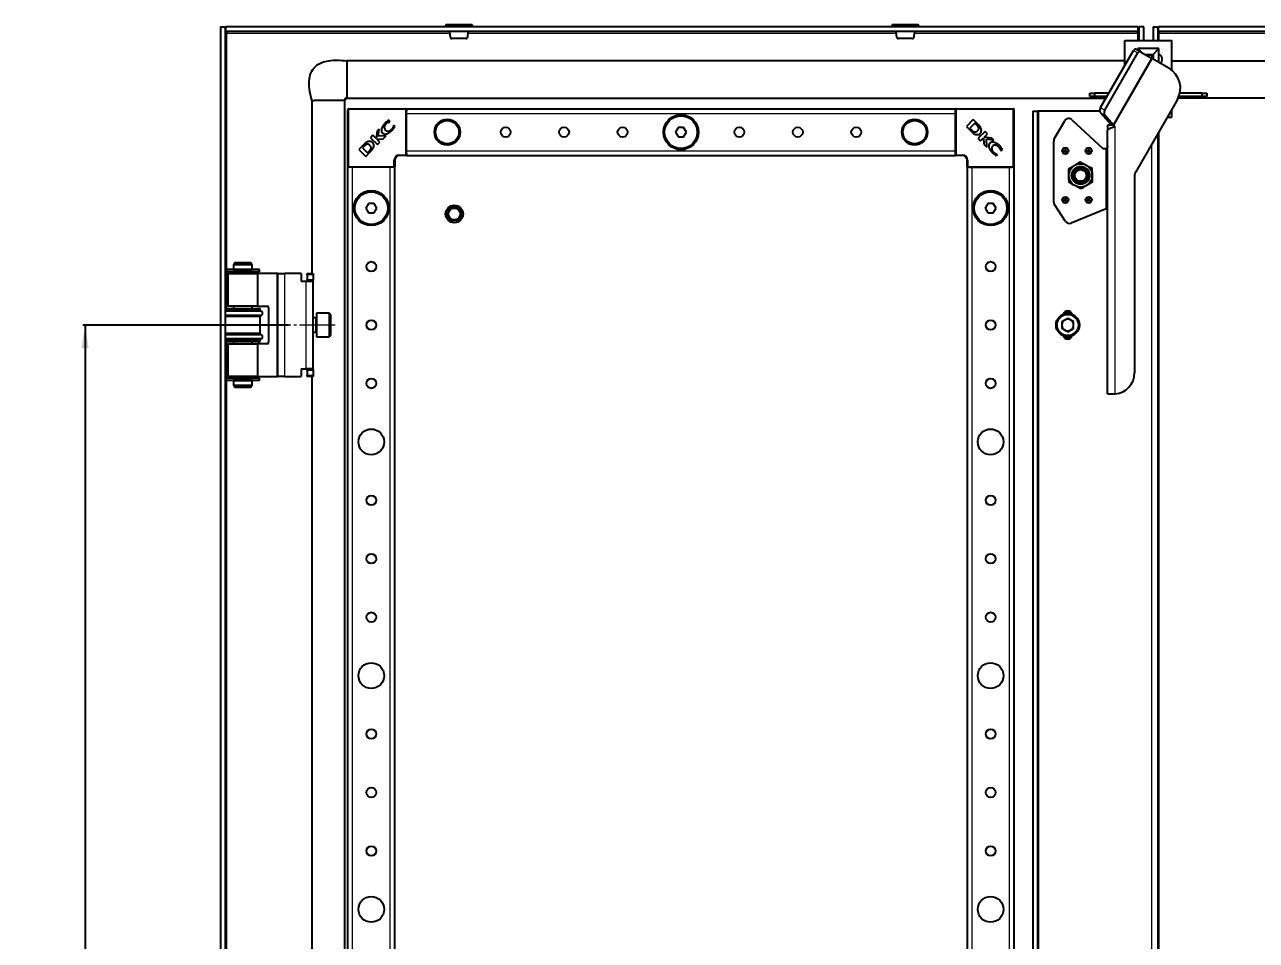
# Model space of a CAD drawing. Header units: millimetres. Extents: x -668 to 1488, y -492 to 1018.
# Drawn here: x -668 to -140, y 356 to 748 of the extents above; entities that cross this region are included whole.
import ezdxf

# ---------------------------------------------------------------- set-up
doc = ezdxf.new("R2010")
doc.units = ezdxf.units.MM
doc.linetypes.add('SLD-Осевая', pattern=[19.05, 15.24, -1.27, 1.27, -1.27])
doc.linetypes.add('SLD-Сплошная', pattern=[0])
doc.layers.add('FORMAT', color=7, linetype='SLD-Сплошная')
doc.styles.add('SLDTEXTSTYLE0', font='GOTHICI.TTF', dxfattribs={"width": 0.913})
doc.styles.add('SLDTEXTSTYLE1', font='GOTHIC.TTF', dxfattribs={"width": 0.913})
doc.dimstyles.new('SLDDIMSTYLE0', dxfattribs={"dimtxt": 20, "dimasz": 10, "dimexe": 0, "dimexo": 0.0625, "dimgap": 5, "dimtad": 2, "dimdec": 1, "dimrnd": 1e-09, "dimzin": 12, "dimdsep": 46, "dimtxsty": 'SLDTEXTSTYLE0', "dimsah": 1, "dimcen": 0.09, "dimadec": 0, "dimazin": 3, "dimtfac": 1, "dimtofl": 0, "dimtmove": 0, "dimatfit": 3, "dimfxl": 0, "dimfrac": 2, "dimtolj": 1, "dimtzin": 12, "dimarcsym": 0})

# ---------------------------------------------------------------- blocks, each defined once
blk = doc.blocks.new('_D_6')
at = {"layer": 'FORMAT'}
for p, q in [((-554.68, 619.16), (-642.73, 619.16)), ((-641.73, 619.16), (-641.73, -80.84)), ((-554.68, -80.84), (-642.73, -80.84))]:
    blk.add_line(p, q, dxfattribs=at)
for points in [[(-641.73, 619.16), (-643.27, 609.16), (-640.19, 609.16)], [(-641.73, -80.84), (-640.19, -70.84), (-643.27, -70.84)]]:
    blk.add_solid(points, dxfattribs=at)
at = {"layer": 'FORMAT', "insert": (-667.27, 246.99), "char_height": 20, "attachment_point": 1, "rotation": 90, "style": 'SLDTEXTSTYLE1'}
blk.add_mtext('700', dxfattribs=at)

msp = doc.modelspace()

# ---------------------------------------------------------------- linework, layer by layer
at = {"color": 7, "linetype": 'SLD-Сплошная', "lineweight": 25}
for p, q in [((-583.72, 746.66), (-583.72, -208.34)), ((-583.72, 746.66), (-581.72, 746.66)), ((-581.72, 746.66), (-581.72, -208.34)), ((-581.42, 744.66), (-581.42, 746.66)), ((-191.02, 746.66), (-581.42, 746.66)), ((-191.02, 744.66), (-581.42, 744.66)), ((-581.12, 744.06), (-581.32, 744.66)), ((-487.47, 747.41), (-487.47, 746.66)), ((-487.22, 747.66), (-476.22, 747.66)), ((-475.97, 746.66), (-475.97, 747.41)), ((-296.47, 747.41), (-296.47, 746.66)), ((-296.22, 747.66), (-287.71, 747.66)), ((-287.71, 747.66), (-285.22, 747.66)), ((-284.97, 746.66), (-284.97, 747.41)), ((-191.11, 744.66), (-191.32, 744.06)), ((-191.02, 744.66), (-191.02, 746.66)), ((-188.72, 746.66), (-190.72, 746.66)), ((-190.72, 740.86), (-190.72, 746.66)), ((-188.72, 740.86), (-188.72, 746.66)), ((-184.72, 746.66), (-182.72, 746.66)), ((-184.72, 746.66), (-184.72, 740.86)), ((-182.72, 746.66), (-182.72, 740.86)), ((-182.42, 744.66), (-182.42, 746.66)), ((207.98, 746.66), (-182.42, 746.66)), ((207.98, 744.66), (-182.42, 744.66)), ((-182.12, 744.06), (-182.32, 744.66)), ((-196.72, 740.86), (-176.72, 740.86)), ((-196.72, 730.23), (-196.72, 740.86)), ((-176.72, 728.24), (-176.72, 740.86)), ((-207.16, 712.15), (-193.02, 736.64)), ((-205.32, 711.09), (-191.19, 735.58)), ((-191.91, 737.15), (-190.07, 736.09)), ((-189.7, 735.87), (-191.22, 737.4)), ((-191.22, 737.4), (-191.22, 736.75)), ((-182.22, 737.4), (-191.22, 737.4)), ((-190.07, 736.09), (-185.31, 733.34)), ((-188.02, 734.9), (-184.72, 734.9)), ((-184.94, 733.13), (-185.31, 733.34)), ((-184.72, 734.9), (-185.22, 734.4)), ((-184.94, 733.13), (-178, 729.12)), ((-184.72, 734.9), (-182.22, 737.4)), ((-184.72, 734.9), (-184.72, 733)), ((-182.22, 734.83), (-182.22, 737.4)), ((-182.22, 731.56), (-182.22, 734.83)), ((-529.72, 732.16), (-529.72, 716.48)), ((-196.72, 732.16), (-529.72, 732.16)), ((-176.72, 732.16), (156.28, 732.16)), ((-211.72, 716.86), (-211.72, 718.36)), ((-211.72, 718.36), (-209.72, 718.36)), ((-209.72, 716.86), (-211.72, 716.86)), ((-209.72, 718.36), (-209.72, 716.86)), ((-203.58, 718.36), (-209.72, 718.36)), ((-204.44, 716.86), (-209.72, 716.86)), ((-163.72, 716.86), (-173.67, 716.86)), ((-163.72, 718.36), (-173.22, 718.36)), ((-163.72, 716.86), (-163.72, 718.36)), ((-163.72, 718.36), (-161.72, 718.36)), ((-161.72, 716.86), (-163.72, 716.86)), ((-161.72, 718.36), (-161.72, 716.86)), ((-544.72, 715.16), (-544.72, 641.16)), ((-541.44, 715.16), (-543.74, 715.16)), ((-541.29, 715.16), (-541.44, 715.16)), ((-534.15, 715.16), (-541.29, 715.16)), ((-534.09, 715.16), (-534.15, 715.16)), ((-531.7, 715.16), (-534.09, 715.16)), ((-530.83, 715.16), (-531.7, 715.16)), ((-530.72, 715.16), (-530.72, -176.84)), ((-529.72, 716.16), (-204.85, 716.16)), ((-528.92, 711.66), (-504.52, 711.66)), ((-504.22, 711.66), (-269.22, 711.66)), ((-504.22, 711.36), (-504.22, 711.66)), ((-269.22, 711.36), (-269.22, 711.66)), ((-268.92, 711.66), (-244.52, 711.66)), ((-174.26, 715.6), (-192.09, 684.71)), ((156.28, 716.16), (-173.97, 716.16)), ((-529.22, 686.96), (-529.22, 711.36)), ((-511.29, 706.11), (-511.62, 706.8)), ((-504.22, 711.36), (-504.22, 710.71)), ((-504.22, 709.66), (-504.22, 710.71)), ((-504.22, 693.66), (-504.22, 709.66)), ((-269.22, 710.71), (-269.22, 711.36)), ((-269.22, 709.66), (-269.22, 710.71)), ((-269.22, 693.66), (-269.22, 709.66)), ((-261.62, 707.01), (-264.58, 704.05)), ((-259.63, 705.02), (-261.62, 707.01)), ((-244.22, 711.36), (-244.22, 686.96)), ((-236.22, 710.66), (-236.22, -172.34)), ((-236.22, 710.66), (-234.22, 710.66)), ((-234.22, 710.66), (-234.22, -172.34)), ((-233.62, 710.66), (-234.22, 710.66)), ((-207.5, 710.66), (-233.62, 710.66)), ((-226.96, 698.81), (-222.49, 706.54)), ((-219.42, 706.97), (-206.22, 694.66)), ((-203.62, 705.88), (-207.19, 709.92)), ((-201.78, 704.81), (-205.35, 708.86)), ((-178.62, 708.06), (-176.72, 708.06)), ((-176.72, 708.06), (-176.72, 711.34)), ((-516.65, 702.19), (-517.14, 698.92)), ((-515.85, 702.99), (-516.65, 702.19)), ((-516.32, 699.89), (-515.85, 702.99)), ((-511.42, 705.98), (-511.29, 706.11)), ((-509.47, 704.54), (-509.58, 704.43)), ((-509.23, 704.03), (-509.47, 704.54)), ((-387.88, 703.66), (-389.03, 701.66)), ((-389.03, 701.66), (-387.88, 699.66)), ((-385.57, 703.66), (-387.88, 703.66)), ((-384.41, 701.66), (-385.57, 703.66)), ((-385.57, 699.66), (-384.41, 701.66)), ((-264.58, 704.05), (-262.69, 702.16)), ((-260.91, 705.49), (-263.1, 703.31)), ((-263.1, 703.31), (-262.42, 702.65)), ((-262.69, 702.16), (-262.67, 702.14)), ((-260.17, 704.77), (-260.91, 705.49)), ((-256.61, 702.01), (-259.57, 699.05)), ((-255.57, 700.96), (-256.61, 702.01)), ((-201.71, 704.66), (-204.22, 704.66)), ((-204.22, 704.66), (-204.22, 702.42)), ((-204.22, 589.66), (-204.22, 702.42)), ((-203.62, 705.88), (-201.78, 704.81)), ((-200.9, 703.97), (-201.47, 704.51)), ((-201.22, 704.27), (-201.22, 703.86)), ((-200.92, 703.95), (-200.9, 703.97)), ((-522.58, 696.26), (-524.58, 694.26)), ((-518.53, 700.31), (-519.57, 699.27)), ((-519.57, 699.27), (-516.61, 696.31)), ((-517.14, 698.92), (-518.53, 700.31)), ((-516.8, 698.61), (-514.14, 698.78)), ((-515.55, 697.37), (-516.8, 698.61)), ((-516.61, 696.31), (-515.55, 697.37)), ((-512.85, 700.07), (-516.32, 699.89)), ((-514.14, 698.78), (-512.85, 700.07)), ((-387.88, 699.66), (-385.57, 699.66)), ((-259.57, 699.05), (-258.51, 697.99)), ((-258.51, 697.99), (-257.27, 699.23)), ((-257.27, 699.23), (-257.1, 696.57)), ((-257.1, 696.57), (-255.81, 695.29)), ((-256.96, 699.57), (-255.57, 700.96)), ((-253.69, 699.08), (-256.96, 699.57)), ((-255.99, 698.76), (-252.89, 698.29)), ((-255.81, 695.29), (-255.99, 698.76)), ((-252.89, 698.29), (-253.69, 699.08)), ((-227.22, 671.76), (-227.22, 697.81)), ((-182.72, 700.94), (-182.72, -162.63)), ((-524.58, 694.26), (-521.62, 691.3)), ((-522.33, 695.71), (-523.05, 694.97)), ((-523.05, 694.97), (-520.87, 692.78)), ((-521.62, 691.3), (-519.73, 693.19)), ((-520.87, 692.78), (-520.21, 693.46)), ((-519.73, 693.19), (-519.71, 693.21)), ((-504.52, 691.66), (-507.22, 691.66)), ((-504.22, 692.6), (-504.22, 693.66)), ((-504.22, 692.6), (-504.22, 691.96)), ((-504.22, 691.66), (-504.22, 691.96)), ((-504.22, 691.66), (-269.22, 691.66)), ((-269.22, 692.6), (-269.22, 693.66)), ((-269.22, 691.96), (-269.22, 692.6)), ((-269.22, 691.66), (-269.22, 691.96)), ((-266.22, 691.66), (-268.92, 691.66)), ((-251.85, 691.66), (-251.34, 691.91)), ((-251.34, 691.91), (-251.45, 692.02)), ((-249.9, 693.86), (-249.77, 693.72)), ((-249.77, 693.72), (-249.08, 694.05)), ((-206.22, 694.66), (-204.82, 694.66)), ((-204.59, 694.66), (-204.82, 694.66)), ((-529.22, -148.34), (-529.22, 686.66)), ((-528.92, 686.66), (-529.22, 686.66)), ((-528.28, 686.66), (-528.92, 686.66)), ((-527.22, 686.66), (-528.28, 686.66)), ((-511.22, 686.66), (-527.22, 686.66)), ((-510.17, 686.66), (-511.22, 686.66)), ((-509.52, 686.66), (-510.17, 686.66)), ((-509.22, 686.66), (-509.52, 686.66)), ((-509.22, 689.66), (-509.22, 686.96)), ((-509.22, -148.34), (-509.22, 686.66)), ((-264.22, 686.96), (-264.22, 689.66)), ((-264.22, 686.66), (-264.22, -148.34)), ((-264.22, 686.66), (-263.92, 686.66)), ((-263.28, 686.66), (-263.92, 686.66)), ((-263.28, 686.66), (-262.22, 686.66)), ((-262.22, 686.66), (-246.22, 686.66)), ((-246.22, 686.66), (-245.17, 686.66)), ((-244.52, 686.66), (-245.17, 686.66)), ((-244.52, 686.66), (-244.22, 686.66)), ((-244.22, 686.66), (-244.22, -148.34)), ((-220.79, 685.92), (-218.33, 687.43)), ((-215.86, 688.93), (-213.33, 687.55)), ((-210.65, 680.39), (-213.12, 678.89)), ((-192.63, 682.71), (-192.63, 598.66)), ((-215.58, 677.39), (-218.12, 678.77)), ((-520.38, 671.16), (-521.53, 669.16)), ((-518.07, 671.16), (-520.38, 671.16)), ((-516.91, 669.16), (-518.07, 671.16)), ((-255.38, 671.16), (-256.53, 669.16)), ((-253.07, 671.16), (-255.38, 671.16)), ((-251.91, 669.16), (-253.07, 671.16)), ((-222.12, 663.51), (-226.89, 670.65)), ((-521.53, 669.16), (-520.38, 667.16)), ((-520.38, 667.16), (-518.07, 667.16)), ((-518.07, 667.16), (-516.91, 669.16)), ((-256.53, 669.16), (-255.38, 667.16)), ((-255.38, 667.16), (-253.07, 667.16)), ((-253.07, 667.16), (-251.91, 669.16)), ((-204.82, 668.91), (-219.72, 662.76)), ((-204.82, 668.91), (-204.59, 669.16)), ((-204.82, 668.91), (-204.22, 669.01)), ((-577.65, 645.91), (-578.22, 644.91)), ((-578.22, 644.91), (-578.22, 642.91)), ((-570.45, 644.91), (-578.22, 644.91)), ((-577.65, 645.91), (-570.99, 645.91)), ((-570.99, 645.91), (-570.8, 645.91)), ((-570.22, 644.91), (-570.8, 645.91)), ((-570.22, 644.91), (-570.45, 644.91)), ((-570.22, 642.91), (-570.22, 644.91)), ((-581.37, 642.86), (-581.37, 641.96)), ((-567.07, 642.86), (-581.37, 642.86)), ((-567.07, 641.96), (-581.37, 641.96)), ((-580.67, 641.16), (-580.67, 627.16)), ((-580.67, 641.16), (-567.77, 641.16)), ((-578.22, 642.91), (-570.45, 642.91)), ((-578.22, 641.91), (-578.22, 641.16)), ((-578.22, 641.91), (-570.45, 641.91)), ((-577.72, 642.91), (-577.72, 642.86)), ((-577.72, 641.96), (-577.72, 641.91)), ((-570.72, 642.86), (-570.72, 642.91)), ((-570.72, 641.91), (-570.72, 641.96)), ((-570.45, 642.91), (-570.22, 642.91)), ((-570.45, 641.91), (-570.22, 641.91)), ((-570.22, 641.16), (-570.22, 641.91)), ((-567.77, 627.16), (-567.77, 641.16)), ((-559.67, 641.16), (-567.77, 641.16)), ((-567.07, 641.96), (-567.07, 642.86)), ((-559.17, 641.16), (-559.67, 641.16)), ((-559.17, 641.16), (-556.17, 641.16)), ((-559.17, 597.16), (-559.17, 641.16)), ((-549.17, 641.16), (-556.17, 641.16)), ((-549.17, 641.16), (-549.17, 637.86)), ((-549.17, 637.86), (-547.17, 637.86)), ((-547.17, 637.86), (-544.17, 637.86)), ((-546.67, 641.16), (-544.17, 641.16)), ((-546.67, 640.66), (-546.67, 641.16)), ((-546.67, 640.66), (-546.67, 638.66)), ((-546.67, 638.16), (-546.67, 638.66)), ((-544.17, 638.16), (-546.67, 638.16)), ((-546.67, 638.16), (-546.67, 637.86)), ((-544.17, 641.16), (-544.17, 640.66)), ((-544.17, 640.66), (-544.17, 638.66)), ((-544.17, 638.66), (-544.17, 638.16)), ((-544.17, 637.86), (-544.17, 638.16)), ((-544.17, 600.46), (-544.17, 637.86)), ((-581.72, 626.16), (-566.72, 626.16)), ((-566.72, 625.56), (-581.72, 625.56)), ((-566.72, 622.76), (-581.72, 622.76)), ((-567.77, 627.16), (-580.67, 627.16)), ((-578.22, 627.16), (-578.22, 626.16)), ((-570.22, 626.16), (-570.22, 627.16)), ((-567.77, 627.16), (-563.67, 627.16)), ((-566.72, 625.56), (-566.72, 626.16)), ((-566.02, 624.87), (-566.72, 625.56)), ((-566.72, 622.76), (-566.02, 623.44)), ((-566.72, 615.56), (-566.72, 622.76)), ((-563.17, 626.66), (-563.17, 611.66)), ((-542.92, 622.16), (-544.17, 622.16)), ((-537.27, 624.16), (-542.67, 624.16)), ((-542.67, 624.16), (-542.67, 614.16)), ((-536.67, 623.56), (-536.67, 614.76)), ((-223.73, 620.61), (-221.22, 622.06)), ((-221.22, 622.06), (-218.71, 620.61)), ((-223.73, 620.61), (-223.73, 617.71)), ((-221.22, 616.26), (-223.73, 617.71)), ((-221.22, 616.26), (-218.71, 617.71)), ((-218.71, 617.71), (-218.71, 620.61)), ((-566.72, 615.56), (-581.72, 615.56)), ((-566.72, 612.76), (-581.72, 612.76)), ((-581.72, 612.16), (-566.72, 612.16)), ((-578.22, 612.16), (-578.22, 611.16)), ((-570.22, 611.16), (-570.22, 612.16)), ((-566.02, 614.87), (-566.72, 615.56)), ((-566.72, 612.76), (-566.02, 613.44)), ((-566.72, 612.16), (-566.72, 612.76)), ((-544.17, 616.16), (-542.92, 616.16)), ((-542.67, 614.16), (-537.27, 614.16)), ((-580.67, 611.16), (-580.67, 597.16)), ((-580.67, 611.16), (-567.77, 611.16)), ((-567.77, 597.16), (-567.77, 611.16)), ((-563.67, 611.16), (-567.77, 611.16)), ((-581.37, 596.36), (-581.37, 595.46)), ((-567.07, 596.36), (-581.37, 596.36)), ((-567.77, 597.16), (-580.67, 597.16)), ((-578.22, 597.16), (-578.22, 596.41)), ((-578.22, 596.41), (-570.45, 596.41)), ((-577.72, 596.41), (-577.72, 596.36)), ((-570.72, 596.36), (-570.72, 596.41)), ((-570.45, 596.41), (-570.22, 596.41)), ((-570.22, 596.41), (-570.22, 597.16)), ((-567.77, 597.16), (-559.67, 597.16)), ((-567.07, 595.46), (-567.07, 596.36)), ((-559.67, 597.16), (-559.17, 597.16)), ((-556.17, 597.16), (-559.17, 597.16)), ((-556.17, 597.16), (-549.17, 597.16)), ((-549.17, 600.46), (-547.17, 600.46)), ((-549.17, 600.46), (-549.17, 597.16)), ((-544.17, 600.46), (-547.17, 600.46)), ((-546.67, 600.46), (-546.67, 600.16)), ((-546.67, 600.16), (-544.17, 600.16)), ((-546.67, 599.66), (-546.67, 600.16)), ((-546.67, 599.66), (-546.67, 597.66)), ((-546.67, 597.16), (-546.67, 597.66)), ((-544.17, 597.16), (-546.67, 597.16)), ((-544.72, 597.16), (-544.72, -58.84)), ((-544.17, 600.16), (-544.17, 600.46)), ((-544.17, 600.16), (-544.17, 599.66)), ((-544.17, 599.66), (-544.17, 597.66)), ((-544.17, 597.66), (-544.17, 597.16)), ((-567.07, 595.46), (-581.37, 595.46)), ((-578.22, 595.41), (-578.22, 593.41)), ((-578.22, 595.41), (-570.45, 595.41)), ((-578.22, 593.41), (-577.65, 592.41)), ((-578.22, 593.41), (-570.22, 593.41)), ((-577.72, 595.46), (-577.72, 595.41)), ((-570.8, 592.41), (-577.65, 592.41)), ((-570.8, 592.41), (-570.22, 593.41)), ((-570.72, 595.41), (-570.72, 595.46)), ((-570.45, 595.41), (-570.22, 595.41)), ((-570.22, 593.41), (-570.22, 595.41)), ((-204.22, 589.66), (-203.26, 589.66)), ((-203.26, 589.66), (-201.14, 589.66))]:
    msp.add_line(p, q, dxfattribs=at)
at = {"color": 7, "linetype": 'SLD-Сплошная', "lineweight": 18}
for p, q in [((-581.12, 642.86), (-581.12, 744.06)), ((-581.12, 744.06), (-485.69, 744.06)), ((-475.97, 747.41), (-487.47, 747.41)), ((-477.75, 744.06), (-294.69, 744.06)), ((-287.58, 747.41), (-296.47, 747.41)), ((-284.97, 747.41), (-287.58, 747.41)), ((-286.75, 744.06), (-191.32, 744.06)), ((-191.32, 744.06), (-191.32, 740.86)), ((-182.12, 740.86), (-182.12, 744.06)), ((-182.12, 744.06), (-86.69, 744.06)), ((-201.78, 704.81), (-185.31, 733.34)), ((-201.47, 704.51), (-184.94, 733.13)), ((-193.02, 736.64), (-191.19, 735.58)), ((-185.22, 734.4), (-187.15, 734.4)), ((-185.22, 733.28), (-185.22, 734.4)), ((-528.92, 711.36), (-528.92, 711.66)), ((-504.52, 711.66), (-504.52, 711.36)), ((-268.92, 711.36), (-268.92, 711.66)), ((-244.52, 711.36), (-244.52, 711.66)), ((-207.16, 712.15), (-205.32, 711.09)), ((-528.92, 711.36), (-529.22, 711.36)), ((-528.92, 711.36), (-528.92, 686.96)), ((-504.52, 711.36), (-528.92, 711.36)), ((-504.52, 691.96), (-504.52, 711.36)), ((-504.22, 711.36), (-504.52, 711.36)), ((-504.22, 709.66), (-269.22, 709.66)), ((-268.92, 711.36), (-269.22, 711.36)), ((-268.92, 711.36), (-268.92, 691.96)), ((-244.52, 711.36), (-268.92, 711.36)), ((-244.52, 686.96), (-244.52, 711.36)), ((-244.52, 711.36), (-244.22, 711.36)), ((-233.62, -172.34), (-233.62, 710.66)), ((-207.19, 709.92), (-205.35, 708.86)), ((-200.92, 589.68), (-200.92, 703.95)), ((-182.12, -163.67), (-182.12, 701.98)), ((-185.32, 696.44), (-185.32, -158.13)), ((-507.22, 691.96), (-504.52, 691.96)), ((-507.22, 691.66), (-507.22, 691.96)), ((-504.52, 691.96), (-504.52, 691.66)), ((-504.22, 691.96), (-504.52, 691.96)), ((-504.22, 693.66), (-269.22, 693.66)), ((-268.92, 691.96), (-269.22, 691.96)), ((-268.92, 691.96), (-266.22, 691.96)), ((-268.92, 691.66), (-268.92, 691.96)), ((-266.22, 691.66), (-266.22, 691.96)), ((-204.82, 668.91), (-204.82, 694.66)), ((-528.92, 686.96), (-529.22, 686.96)), ((-528.92, 686.96), (-509.52, 686.96)), ((-528.92, 686.96), (-528.92, 686.66)), ((-527.22, -148.34), (-527.22, 686.66)), ((-511.22, -148.34), (-511.22, 686.66)), ((-509.52, 686.96), (-509.52, 689.66)), ((-509.22, 689.66), (-509.52, 689.66)), ((-509.52, 686.96), (-509.52, 686.66)), ((-509.22, 686.96), (-509.52, 686.96)), ((-264.22, 689.66), (-263.92, 689.66)), ((-263.92, 686.96), (-264.22, 686.96)), ((-263.92, 689.66), (-263.92, 686.96)), ((-263.92, 686.96), (-244.52, 686.96)), ((-263.92, 686.66), (-263.92, 686.96)), ((-262.22, 686.66), (-262.22, -148.34)), ((-246.22, 686.66), (-246.22, -148.34)), ((-244.52, 686.66), (-244.52, 686.96)), ((-244.22, 686.96), (-244.52, 686.96)), ((-581.12, 626.16), (-581.12, 641.96)), ((-559.67, 641.16), (-559.67, 597.16)), ((-556.17, 597.16), (-556.17, 641.16)), ((-547.17, 600.46), (-547.17, 637.86)), ((-544.17, 640.66), (-546.67, 640.66)), ((-546.67, 638.66), (-544.17, 638.66)), ((-566.02, 624.87), (-581.72, 624.87)), ((-566.02, 623.44), (-581.72, 623.44)), ((-542.92, 619.16), (-542.92, 622.16)), ((-537.27, 614.16), (-537.27, 624.16)), ((-542.92, 616.16), (-542.92, 619.16)), ((-566.02, 614.87), (-581.72, 614.87)), ((-566.02, 613.44), (-581.72, 613.44)), ((-581.12, 596.36), (-581.12, 612.16)), ((-544.17, 599.66), (-546.67, 599.66)), ((-546.67, 597.66), (-544.17, 597.66)), ((-581.12, -57.14), (-581.12, 595.46))]:
    msp.add_line(p, q, dxfattribs=at)
at = {"color": 7, "linetype": 'SLD-Сплошная', "lineweight": 25}
for centre, radius in [((-486.72, 701.66), 5.5), ((-486.72, 701.66), 5), ((-386.72, 701.66), 7.5), ((-386.72, 701.66), 7), ((-286.72, 701.66), 5.5), ((-286.72, 701.66), 5), ((-461.72, 701.66), 2.1), ((-436.72, 701.66), 2.1), ((-411.72, 701.66), 2.1), ((-361.72, 701.66), 2.1), ((-336.72, 701.66), 2.1), ((-311.72, 701.66), 2.1), ((-222.22, 693.66), 1.35), ((-222.22, 693.66), 0.493), ((-212.22, 693.66), 1.35), ((-212.22, 693.66), 0.493), ((-215.72, 683.16), 5), ((-215.72, 683.16), 3.57), ((-215.72, 683.16), 3), ((-215.72, 683.16), 2.5), ((-519.22, 669.16), 7.5), ((-519.22, 669.16), 7), ((-254.22, 669.16), 7.5), ((-254.22, 669.16), 7), ((-483.72, 666.66), 3.75), ((-483.72, 666.66), 3), ((-222.22, 672.66), 1.35), ((-222.22, 672.66), 0.493), ((-212.22, 672.66), 1.35), ((-212.22, 672.66), 0.493), ((-483.72, 666.66), 2.5), ((-519.22, 644.16), 2.1), ((-254.22, 644.16), 2.1), ((-221.22, 619.16), 5), ((-519.22, 619.16), 2.1), ((-254.22, 619.16), 2.1), ((-519.22, 594.16), 2.1), ((-254.22, 594.16), 2.1), ((-519.22, 569.16), 5.5), ((-254.22, 569.16), 5.5), ((-519.22, 544.16), 2.1), ((-254.22, 544.16), 2.1), ((-519.22, 519.16), 2.1), ((-254.22, 519.16), 2.1), ((-519.22, 494.16), 2.1), ((-254.22, 494.16), 2.1), ((-519.22, 469.16), 5.5), ((-254.22, 469.16), 5.5), ((-519.22, 444.16), 2.1), ((-254.22, 444.16), 2.1), ((-519.22, 419.16), 2.1), ((-254.22, 419.16), 2.1), ((-519.22, 394.16), 2.1), ((-254.22, 394.16), 2.1), ((-519.22, 369.16), 5.5), ((-254.22, 369.16), 5.5)]:
    msp.add_circle(centre, radius, dxfattribs=at)
at = {"color": 7, "linetype": 'SLD-Сплошная', "lineweight": 18}
for centre, radius in [((-486.72, 701.66), 5.3), ((-286.72, 701.66), 5.3), ((-215.72, 683.16), 3.97), ((-221.22, 619.16), 4.4)]:
    msp.add_circle(centre, radius, dxfattribs=at)
at = {"color": 7, "linetype": 'SLD-Сплошная', "lineweight": 25}
for centre, radius, start, end in [((-487.22, 747.41), 0.25, 90, 180), ((-476.22, 747.41), 0.25, 0, 90), ((-296.22, 747.41), 0.25, 90, 180), ((-285.22, 747.41), 0.25, 0, 90), ((-484.83, 742.16), 0.5, 195.316, 270.0228), ((-478.61, 742.16), 0.5, 269.9982, 345.4001), ((-293.83, 742.16), 0.5, 195.2465, 270.046), ((-287.61, 742.16), 0.5, 269.9637, 344.834), ((-192.2, 736.3), 0.893, 71.4218, 158.0495), ((-190.36, 735.24), 0.893, 71.4218, 158.0495), ((-182.72, 732.9), 2, 302.929, 75.5225), ((-183, 720.46), 10, 330.9531, 60), ((-528.92, 711.36), 0.3, 90, 180), ((-504.52, 711.36), 0.3, 0, 90), ((-268.92, 711.36), 0.3, 90, 180), ((-244.52, 711.36), 0.3, 0, 90), ((-205.54, 711.02), 1.98, 144.9521, 213.4481), ((-220.78, 705.51), 2, 46.9749, 149.0362), ((-203.7, 709.95), 1.98, 144.9521, 213.4481), ((-511.71, 703.66), 1.97, 128.454, 215.887), ((-512.15, 704.06), 1.94, 233.3097, 322.3464), ((-264.64, 700.58), 6.12, 36.9888, 43.0744), ((-262.83, 701.36), 4.87, 20.3445, 48.7777), ((-518.92, 693.05), 4.87, 110.3445, 138.7777), ((-518.15, 691.24), 6.12, 126.9888, 133.0744), ((-251.82, 694.58), 1.94, 143.3097, 232.3464), ((-252.22, 694.15), 1.97, 38.454, 125.887), ((-225.22, 697.81), 2, 150, 180), ((-507.22, 689.66), 2, 90, 180), ((-504.52, 691.96), 0.3, 270, 0), ((-268.92, 691.96), 0.3, 180, 270), ((-266.22, 689.66), 2, 0, 90), ((-528.92, 686.96), 0.3, 180, 270), ((-509.52, 686.96), 0.3, 270, 0), ((-263.92, 686.96), 0.3, 180, 270), ((-244.52, 686.96), 0.3, 270, 0), ((-188.63, 682.71), 4, 150, 180), ((-225.22, 671.76), 2, 180, 213.6901), ((-220.46, 664.62), 2, 213.6901, 291.8014), ((-566.72, 624.16), 1, 314.427, 45.573), ((-563.67, 626.66), 0.5, 0, 90), ((-542.92, 622.41), 0.25, 270, 0), ((-537.27, 623.56), 0.6, 0, 90), ((-221.22, 623.16), 2, 18.21, 161.79), ((-221.22, 622.76), 2.05, 31.7908, 148.2092), ((-221.22, 619.16), 2.51, 120, 180), ((-221.22, 619.16), 2.51, 180, 240), ((-221.22, 619.16), 2.51, 60, 120), ((-221.22, 619.16), 2.51, 240, 300), ((-221.22, 619.16), 2.51, 0, 60), ((-221.22, 619.16), 2.51, 300, 0), ((-566.72, 614.16), 1, 314.427, 45.573), ((-563.67, 611.66), 0.5, 270, 0), ((-542.92, 615.91), 0.25, 0, 90), ((-537.27, 614.76), 0.6, 270, 0), ((-221.22, 615.16), 2, 198.21, 341.79), ((-221.22, 615.55), 2.05, 211.7908, 328.2092), ((-201.63, 598.66), 9, 274.5046, 0)]:
    msp.add_arc(centre, radius, start, end, dxfattribs=at)
at = {"color": 7, "linetype": 'SLD-Сплошная', "lineweight": 18}
for centre, start, end in [((-507.22, 689.66), 90, 180), ((-266.22, 689.66), 0, 90)]:
    msp.add_arc(centre, 2.3, start, end, dxfattribs=at)
at = {"color": 7, "linetype": 'SLD-Сплошная', "lineweight": 25}
for points, knots in [([(-581.42, 744.95), (-581.45, 745.03), (-581.56, 745.36), (-581.68, 745.92), (-581.71, 746.41), (-581.72, 746.66)], [0, 0, 0, 0, 0.141742, 0.566203, 1, 1, 1, 1]), ([(-485.74, 744.66), (-485.74, 744.53), (-485.72, 743.61), (-485.5, 742.75), (-485.31, 742.01)], [0, 0, 0, 0, 0.14185, 1, 1, 1, 1]), ([(-478.13, 742.01), (-477.94, 742.75), (-477.72, 743.61), (-477.7, 744.53), (-477.7, 744.66)], [0, 0, 0, 0, 0.85815, 1, 1, 1, 1]), ([(-294.74, 744.66), (-294.74, 744.53), (-294.72, 743.61), (-294.5, 742.75), (-294.31, 742.01)], [0, 0, 0, 0, 0.14185, 1, 1, 1, 1]), ([(-287.13, 742.01), (-286.94, 742.75), (-286.72, 743.61), (-286.7, 744.53), (-286.7, 744.66)], [0, 0, 0, 0, 0.85815, 1, 1, 1, 1]), ([(-190.72, 746.66), (-190.75, 746.28), (-190.79, 745.71), (-190.96, 745.13), (-191.02, 744.94)], [0, 0, 0, 0, 0.662931, 1, 1, 1, 1]), ([(-182.42, 744.98), (-182.47, 745.1), (-182.66, 745.66), (-182.7, 746.22), (-182.72, 746.66)], [0, 0, 0, 0, 0.226541, 1, 1, 1, 1]), ([(-483.42, 741.66), (-483.62, 741.66), (-484.09, 741.66), (-484.63, 741.66), (-484.76, 741.66), (-484.82, 741.66)], [0, 0, 0, 0, 0.2565532, 0.6279811, 1, 1, 1, 1]), ([(-478.61, 741.66), (-478.65, 741.66), (-478.74, 741.66), (-479.29, 741.66), (-480.1, 741.66), (-481.09, 741.66), (-482.15, 741.66), (-482.94, 741.66), (-483.33, 741.66), (-483.42, 741.66)], [0, 0, 0, 0, 0.158514, 0.317278, 0.475863, 0.634247, 0.792477, 0.950708, 1, 1, 1, 1]), ([(-287.65, 741.66), (-287.64, 741.66), (-287.59, 741.66), (-287.88, 741.66), (-288.39, 741.66), (-289.11, 741.66), (-289.97, 741.66), (-291.03, 741.66), (-292.06, 741.66), (-292.94, 741.66), (-293.55, 741.66), (-293.84, 741.66), (-293.8, 741.66), (-293.79, 741.66)], [0, 0, 0, 0, 0.03384, 0.141254, 0.248698, 0.315774, 0.423314, 0.530846, 0.63821, 0.745706, 0.853372, 0.960917, 1, 1, 1, 1]), ([(-544.72, 715.16), (-545.13, 716.84), (-545.86, 719.88), (-545.96, 724.19), (-544.99, 727.74), (-542.93, 730.19), (-540.3, 731.62), (-537.28, 732.36), (-533.67, 732.56), (-531.11, 732.3), (-529.72, 732.16)], [0, 0, 0, 0, 0.176067, 0.318225, 0.435596, 0.543482, 0.633889, 0.737152, 0.858183, 1, 1, 1, 1]), ([(-530.76, 715.16), (-530.74, 715.29), (-530.72, 715.54), (-530.58, 715.74), (-530.46, 715.83), (-530.41, 715.93), (-530.39, 716), (-530.38, 716.06), (-530.36, 716.09), (-530.34, 716.13), (-530.31, 716.18), (-530.26, 716.23), (-530.14, 716.29), (-529.95, 716.33), (-529.8, 716.32), (-529.72, 716.32)], [0, 0, 0, 0, 0.233411, 0.418546, 0.549351, 0.595026, 0.631329, 0.647111, 0.661994, 0.676639, 0.691742, 0.725563, 0.766794, 0.872627, 1, 1, 1, 1]), ([(-529.72, 716.16), (-529.95, 716.01), (-530.35, 715.74), (-530.61, 715.34), (-530.72, 715.16)], [0, 0, 0, 0, 0.556114, 1, 1, 1, 1]), ([(-511.62, 706.8), (-511.96, 706.62), (-512.59, 706.28), (-513.11, 705.79), (-513.35, 705.56)], [0, 0, 0, 0, 0.5368, 1, 1, 1, 1]), ([(-513.35, 705.56), (-513.68, 705.19), (-514.3, 704.5), (-514.85, 703.33), (-514.99, 702.38), (-514.83, 701.74), (-514.65, 701.51), (-514.56, 701.4)], [0, 0, 0, 0, 0.315674, 0.58952, 0.813199, 0.909026, 1, 1, 1, 1]), ([(-514.56, 701.4), (-514.39, 701.26), (-514.06, 700.98), (-513.36, 700.81), (-512.49, 700.94), (-511.41, 701.51), (-510.73, 702.15), (-510.33, 702.52)], [0, 0, 0, 0, 0.130532, 0.266031, 0.423997, 0.666819, 1, 1, 1, 1]), ([(-512.94, 705.2), (-512.68, 705.42), (-512.23, 705.8), (-511.66, 705.92), (-511.42, 705.98)], [0, 0, 0, 0, 0.5796082, 1, 1, 1, 1]), ([(-509.58, 704.43), (-509.73, 704.12), (-509.99, 703.55), (-510.42, 703.09), (-510.61, 702.88)], [0, 0, 0, 0, 0.547643, 1, 1, 1, 1]), ([(-510.33, 702.52), (-510.08, 702.78), (-509.66, 703.25), (-509.35, 703.8), (-509.23, 704.03)], [0, 0, 0, 0, 0.5776526, 1, 1, 1, 1]), ([(-262.67, 702.14), (-262.59, 702.07), (-262.43, 701.91), (-262.27, 701.76), (-262.18, 701.69)], [0, 0, 0, 0, 0.486421, 1, 1, 1, 1]), ([(-262.42, 702.65), (-262.22, 702.46), (-261.85, 702.11), (-261.31, 701.78), (-260.86, 701.72), (-260.52, 701.79), (-260.17, 701.98), (-259.96, 702.17), (-259.84, 702.28)], [0, 0, 0, 0, 0.274676, 0.503042, 0.607381, 0.716579, 0.843412, 1, 1, 1, 1]), ([(-262.18, 701.69), (-262.03, 701.55), (-261.77, 701.31), (-261.47, 701.1), (-261.34, 701.01)], [0, 0, 0, 0, 0.55183, 1, 1, 1, 1]), ([(-261.34, 701.01), (-261.14, 700.9), (-260.75, 700.69), (-260.11, 700.58), (-259.52, 700.61), (-258.98, 700.81), (-258.55, 701.17), (-258.26, 701.69), (-258.14, 702.34), (-258.22, 702.8), (-258.27, 703.05)], [0, 0, 0, 0, 0.138091, 0.265455, 0.384013, 0.496103, 0.605759, 0.71979, 0.847662, 1, 1, 1, 1]), ([(-259.84, 702.28), (-259.75, 702.38), (-259.58, 702.55), (-259.4, 702.83), (-259.31, 703.1), (-259.31, 703.43), (-259.46, 703.83), (-259.65, 704.11), (-259.75, 704.27)], [0, 0, 0, 0, 0.176808, 0.319231, 0.43938, 0.552395, 0.749205, 1, 1, 1, 1]), ([(-519.85, 696.04), (-519.94, 696.13), (-520.12, 696.3), (-520.4, 696.48), (-520.67, 696.57), (-520.99, 696.57), (-521.4, 696.42), (-521.68, 696.23), (-521.83, 696.13)], [0, 0, 0, 0, 0.176808, 0.319231, 0.43938, 0.552395, 0.749205, 1, 1, 1, 1]), ([(-518.57, 694.54), (-518.46, 694.74), (-518.26, 695.13), (-518.14, 695.77), (-518.18, 696.36), (-518.38, 696.9), (-518.74, 697.33), (-519.25, 697.62), (-519.91, 697.74), (-520.37, 697.66), (-520.62, 697.61)], [0, 0, 0, 0, 0.138091, 0.265455, 0.384013, 0.496103, 0.605759, 0.71979, 0.847662, 1, 1, 1, 1]), ([(-520.21, 693.46), (-520.02, 693.66), (-519.67, 694.03), (-519.35, 694.57), (-519.29, 695.02), (-519.35, 695.36), (-519.54, 695.71), (-519.74, 695.92), (-519.85, 696.04)], [0, 0, 0, 0, 0.274676, 0.503042, 0.607381, 0.716579, 0.843412, 1, 1, 1, 1]), ([(-254.48, 696.99), (-254.62, 696.83), (-254.9, 696.49), (-255.07, 695.8), (-254.94, 694.92), (-254.37, 693.85), (-253.73, 693.16), (-253.36, 692.76)], [0, 0, 0, 0, 0.130532, 0.266031, 0.423997, 0.666819, 1, 1, 1, 1]), ([(-250.32, 695.79), (-250.69, 696.12), (-251.38, 696.73), (-252.55, 697.28), (-253.5, 697.42), (-254.14, 697.27), (-254.37, 697.08), (-254.48, 696.99)], [0, 0, 0, 0, 0.315674, 0.58952, 0.813199, 0.909026, 1, 1, 1, 1]), ([(-249.08, 694.05), (-249.26, 694.39), (-249.6, 695.02), (-250.09, 695.55), (-250.32, 695.79)], [0, 0, 0, 0, 0.5368, 1, 1, 1, 1]), ([(-519.71, 693.21), (-519.63, 693.29), (-519.48, 693.45), (-519.33, 693.61), (-519.25, 693.7)], [0, 0, 0, 0, 0.486421, 1, 1, 1, 1]), ([(-519.25, 693.7), (-519.12, 693.85), (-518.87, 694.11), (-518.66, 694.41), (-518.57, 694.54)], [0, 0, 0, 0, 0.55183, 1, 1, 1, 1]), ([(-253.36, 692.76), (-253.1, 692.52), (-252.63, 692.09), (-252.08, 691.79), (-251.85, 691.66)], [0, 0, 0, 0, 0.577653, 1, 1, 1, 1]), ([(-251.45, 692.02), (-251.76, 692.16), (-252.33, 692.42), (-252.79, 692.85), (-253, 693.05)], [0, 0, 0, 0, 0.547643, 1, 1, 1, 1]), ([(-250.68, 695.37), (-250.46, 695.11), (-250.08, 694.67), (-249.96, 694.1), (-249.9, 693.86)], [0, 0, 0, 0, 0.5796082, 1, 1, 1, 1]), ([(-220.72, 683.04), (-220.73, 683.3), (-220.75, 684.28), (-220.77, 685.23), (-220.79, 685.92)], [0, 0, 0, 0, 0.268634, 1, 1, 1, 1]), ([(-218.33, 687.43), (-218.27, 687.46), (-217.44, 687.97), (-216.62, 688.47), (-215.86, 688.93)], [0, 0, 0, 0, 0.0702006, 1, 1, 1, 1]), ([(-213.33, 687.55), (-213.27, 687.51), (-212.41, 687.05), (-211.57, 686.59), (-210.79, 686.16)], [0, 0, 0, 0, 0.070201, 1, 1, 1, 1]), ([(-210.72, 683.28), (-210.73, 683.54), (-210.75, 684.52), (-210.78, 685.47), (-210.79, 686.16)], [0, 0, 0, 0, 0.268634, 1, 1, 1, 1]), ([(-220.65, 680.15), (-220.66, 680.39), (-220.68, 681.33), (-220.7, 682.31), (-220.72, 683.04)], [0, 0, 0, 0, 0.257551, 1, 1, 1, 1]), ([(-218.12, 678.77), (-218.18, 678.8), (-219.03, 679.27), (-219.87, 679.73), (-220.65, 680.15)], [0, 0, 0, 0, 0.0702006, 1, 1, 1, 1]), ([(-210.65, 680.39), (-210.66, 680.63), (-210.68, 681.57), (-210.71, 682.55), (-210.72, 683.28)], [0, 0, 0, 0, 0.257551, 1, 1, 1, 1]), ([(-213.12, 678.89), (-213.18, 678.85), (-214.01, 678.35), (-214.83, 677.85), (-215.58, 677.39)], [0, 0, 0, 0, 0.070201, 1, 1, 1, 1])]:
    msp.add_open_spline(points, degree=3, knots=knots, dxfattribs=at)
for points in [[(-581.42, 744.66), (-581.4, 744.65), (-581.35, 744.63), (-581.27, 744.49), (-581.2, 744.29), (-581.15, 744.14), (-581.12, 744.06)], [(-191.32, 744.06), (-191.3, 744.14), (-191.25, 744.29), (-191.17, 744.49), (-191.1, 744.63), (-191.05, 744.65), (-191.02, 744.66)], [(-182.42, 744.66), (-182.4, 744.65), (-182.35, 744.63), (-182.27, 744.49), (-182.2, 744.29), (-182.15, 744.14), (-182.12, 744.06)], [(-544.72, 715.16), (-544.68, 715.16), (-544.59, 715.16), (-544.03, 715.16), (-543.74, 715.16)], [(-200.92, 703.95), (-201.36, 703.82), (-202.22, 703.56), (-203.31, 703.18), (-204.08, 702.8), (-204.17, 702.54), (-204.22, 702.42)], [(-203.62, 705.88), (-203.47, 705.78), (-203.17, 705.59), (-202.64, 705.25), (-202.07, 704.88), (-201.67, 704.63), (-201.47, 704.51)], [(-201.78, 704.81), (-201.76, 704.79), (-201.72, 704.75), (-201.64, 704.67), (-201.56, 704.59), (-201.5, 704.53), (-201.47, 704.51)], [(-204.22, 695.86), (-204.24, 695.66), (-204.28, 695.26), (-204.48, 694.86), (-204.59, 694.66)], [(-204.59, 669.16), (-204.53, 669.14), (-204.43, 669.12), (-204.32, 669.09), (-204.24, 669.05), (-204.23, 669.03), (-204.22, 669.02)], [(-203.26, 589.66), (-203.1, 589.66), (-202.77, 589.66), (-202.19, 589.67), (-201.57, 589.68), (-201.14, 589.68), (-200.92, 589.68)], [(-201.14, 589.66), (-201.12, 589.66), (-201.09, 589.66), (-201.04, 589.67), (-200.98, 589.68), (-200.94, 589.68), (-200.92, 589.68)]]:
    msp.add_open_spline(points, degree=3, dxfattribs=at)
at = {"color": 7, "linetype": 'SLD-Сплошная', "lineweight": 18}
for points, knots in [([(-485.28, 742.03), (-485.29, 742.03), (-485.35, 742.03), (-485.04, 742.03), (-484.46, 742.03), (-483.91, 742.03), (-483.69, 742.03)], [0, 0, 0, 0, 0.083271, 0.424284, 0.764725, 1, 1, 1, 1]), ([(-483.69, 742.03), (-483.58, 742.03), (-483.13, 742.03), (-482.61, 742.03), (-481.82, 742.03), (-480.99, 742.03), (-479.85, 742.03), (-478.9, 742.03), (-478.32, 742.03), (-478.07, 742.03), (-478.13, 742.03), (-478.14, 742.03)], [0, 0, 0, 0, 0.048751, 0.204942, 0.205393, 0.362034, 0.518827, 0.675799, 0.832923, 0.989778, 1, 1, 1, 1]), ([(-294.27, 742.03), (-294.28, 742.03), (-294.33, 742.03), (-293.99, 742.03), (-293.28, 742.03), (-292.26, 742.03), (-291.08, 742.03), (-289.85, 742.03), (-288.86, 742.03), (-288.03, 742.03), (-287.43, 742.03), (-287.11, 742.03), (-287.16, 742.03), (-287.17, 742.03)], [0, 0, 0, 0, 0.0388907, 0.1463802, 0.2539733, 0.3613829, 0.4686814, 0.5761648, 0.6836647, 0.7507067, 0.858068, 0.965424, 1, 1, 1, 1])]:
    msp.add_open_spline(points, degree=3, knots=knots, dxfattribs=at)
at = {"layer": 'FORMAT', "linetype": 'SLD-Осевая', "lineweight": 18}
msp.add_line((-534.67, 619.16), (-554.67, 619.16), dxfattribs=at)

# ---------------------------------------------------------------- dimensions: what is measured, and where the dimension line sits
at = {"layer": 'FORMAT'}
dim = msp.add_linear_dim(base=(-641.73, -80.84), p1=(-554.67, 619.16), p2=(-554.67, -80.84), angle=90, dimstyle='SLDDIMSTYLE0', dxfattribs=at)
dim.commit()
dim.dimension.update_dxf_attribs({"geometry": '_D_6', "text_midpoint": (-641.73, 269.16), "dimtype": 160})

doc.saveas('drawing.dxf')
